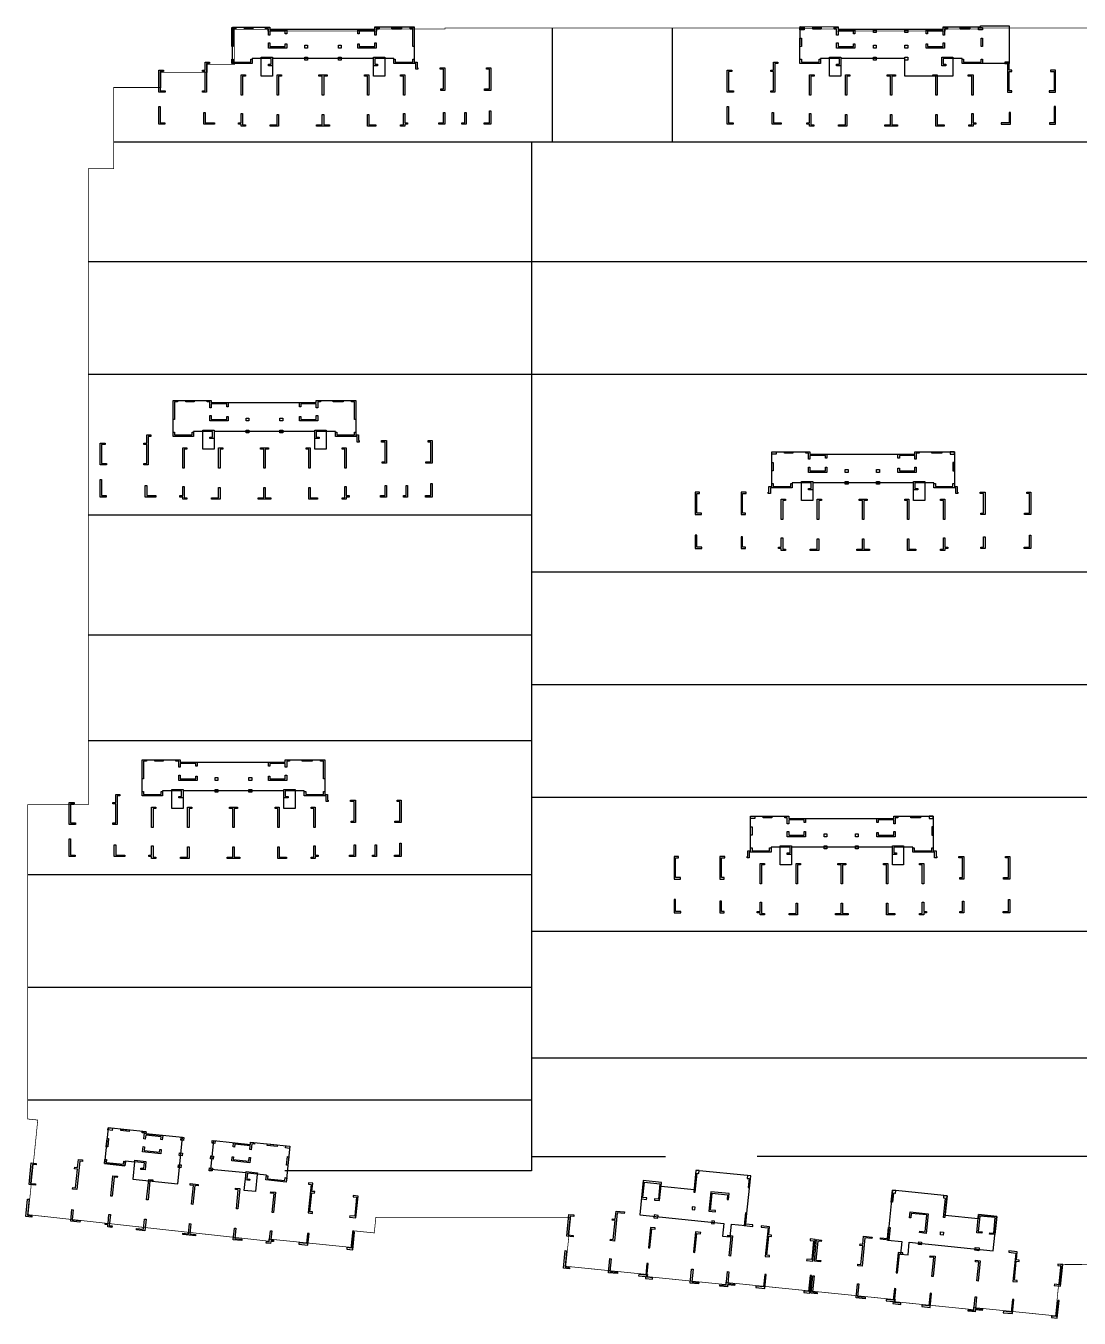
# Model space of a CAD drawing. Header units: millimetres. Extents: x 464 to 250172, y 442 to 185357.
# Drawn here: x 464 to 149850, y 442 to 183802 of the extents above; entities that cross this region are included whole.
import ezdxf

# ---------------------------------------------------------------- set-up
doc = ezdxf.new("R2010")
doc.units = ezdxf.units.MM
for name, color, linetype in [('Border', 4, 'Continuous'), ('Obstacle', 1, 'Continuous'), ('RoadCenter', 6, 'Continuous')]:
    doc.layers.add(name, color=color, linetype=linetype)

# ---------------------------------------------------------------- blocks, each defined once
blk = doc.blocks.new('1')
at = {"layer": 'Obstacle'}
for points in [[(36240020, 5715393), (36242905, 5715100), (36242975, 5715797), (36244269, 5715666), (36244017, 5713178), (36250409, 5712531), (36251074, 5719097), (36245876, 5719624), (36245906, 5719922), (36240534, 5720467)], [(36240503, 5720168), (36240534, 5720467), (36241131, 5720406), (36241100, 5720108)], [(36242324, 5720285), (36243518, 5720164), (36243498, 5719965), (36242304, 5720086)], [(36245359, 5719978), (36245906, 5719922), (36245876, 5719624), (36248264, 5719382), (36248203, 5718785), (36248004, 5718805), (36248045, 5719203), (36245856, 5719425), (36245800, 5718878), (36245601, 5718898), (36245687, 5719744), (36245339, 5719779)], [(36250875, 5719117), (36251273, 5719077), (36251233, 5718679), (36250835, 5718720), (36250875, 5719117)], [(36240382, 5718974), (36240581, 5718954), (36240460, 5717760), (36240261, 5717781), (36240382, 5718974)], [(36245490, 5717804), (36245689, 5717783), (36245634, 5717236), (36247823, 5717014), (36247863, 5717412), (36248062, 5717392), (36248002, 5716795), (36245415, 5717057)], [(36255088, 5714569), (36255501, 5718649), (36260700, 5718122), (36260730, 5718421), (36266302, 5717856), (36265788, 5712782), (36262902, 5713074), (36262973, 5713771), (36261680, 5713902), (36261428, 5711414), (36259836, 5711576), (36260088, 5714063)], [(36255303, 5718669), (36255701, 5718629), (36255660, 5718231), (36255262, 5718271), (36255303, 5718669)], [(36258312, 5718364), (36260700, 5718122), (36260730, 5718421), (36261327, 5718360), (36261307, 5718161), (36260909, 5718201), (36260823, 5717356), (36260624, 5717376), (36260680, 5717923), (36258491, 5718145), (36258451, 5717747), (36258252, 5717767)], [(36263118, 5718179), (36264511, 5718037), (36264491, 5717838), (36263098, 5717980)], [(36266271, 5717558), (36265675, 5717618), (36265705, 5717916), (36266302, 5717856)], [(36229627, 5715491), (36230323, 5715420), (36230303, 5715221), (36229805, 5715272), (36229533, 5712586), (36230230, 5712515), (36230209, 5712316), (36229314, 5712407), (36229627, 5715491)], [(36236309, 5715970), (36236906, 5715909), (36236886, 5715710), (36236488, 5715751), (36236079, 5711721), (36235482, 5711782), (36235503, 5711981), (36235901, 5711940), (36236173, 5714627), (36235775, 5714667), (36235795, 5714866), (36236193, 5714826), (36236309, 5715970)], [(36240080, 5715990), (36240279, 5715970), (36240239, 5715572), (36242726, 5715320), (36242766, 5715718), (36242965, 5715697), (36242905, 5715100), (36240020, 5715393)], [(36244289, 5715865), (36245881, 5715704), (36245760, 5714510), (36245163, 5714570), (36245183, 5714769), (36245581, 5714729), (36245662, 5715525), (36244269, 5715666)], [(36250654, 5716929), (36251051, 5716888), (36251011, 5716490), (36250613, 5716531), (36250654, 5716929)], [(36255081, 5716480), (36255479, 5716440), (36255439, 5716042), (36255041, 5716082), (36255081, 5716480)], [(36258111, 5716374), (36258310, 5716354), (36258269, 5715956), (36260458, 5715734), (36260514, 5716281), (36260713, 5716261), (36260637, 5715515), (36258050, 5715777), (36258111, 5716374)], [(36266151, 5716364), (36266030, 5715170), (36265831, 5715190), (36265952, 5716384)], [(36241201, 5713665), (36241848, 5713599), (36241828, 5713400), (36241380, 5713446), (36241108, 5710759), (36240909, 5710780), (36241201, 5713665)], [(36250482, 5715237), (36250880, 5715197), (36250840, 5714799), (36250442, 5714839), (36250482, 5715237)], [(36254910, 5714789), (36255307, 5714748), (36255267, 5714350), (36254869, 5714391)], [(36260108, 5714262), (36261700, 5714101), (36261680, 5713902), (36260287, 5714043), (36260206, 5713247), (36260604, 5713207), (36260584, 5713008), (36259987, 5713068), (36260108, 5714262)], [(36265788, 5712782), (36262902, 5713074), (36262963, 5713671), (36263162, 5713651), (36263122, 5713253), (36265609, 5713001), (36265649, 5713399), (36265848, 5713379), (36265788, 5712782)], [(36246275, 5713151), (36246872, 5713090), (36246852, 5712891), (36246454, 5712932), (36246182, 5710245), (36245983, 5710266), (36246275, 5713151)], [(36252170, 5712553), (36253314, 5712438), (36253294, 5712239), (36252822, 5712286), (36252549, 5709600), (36252350, 5709620), (36252623, 5712307), (36252150, 5712355)], [(36258612, 5711901), (36259209, 5711840), (36258917, 5708955), (36258718, 5708975), (36258990, 5711661), (36258592, 5711702)], [(36269539, 5712603), (36268942, 5712663), (36268922, 5712464), (36269320, 5712424), (36268911, 5708395), (36269508, 5708334), (36269528, 5708533), (36269130, 5708574), (36269403, 5711260), (36269801, 5711220), (36269821, 5711418), (36269423, 5711459), (36269539, 5712603)], [(36229107, 5710367), (36229306, 5710347), (36229075, 5708059), (36229721, 5707993), (36229701, 5707794), (36228855, 5707880)], [(36263587, 5711397), (36264283, 5711326), (36263991, 5708441), (36263792, 5708461), (36264064, 5711147), (36263567, 5711198)], [(36275989, 5710794), (36275293, 5710864), (36275273, 5710665), (36275770, 5710615), (36275498, 5707928), (36274801, 5707999), (36274781, 5707800), (36275677, 5707709)], [(36235389, 5708876), (36235588, 5708856), (36235442, 5707414), (36236536, 5707303), (36236516, 5707104), (36235223, 5707235)], [(36240647, 5708193), (36240846, 5708173), (36240685, 5706581), (36241083, 5706541), (36241062, 5706342), (36240466, 5706402), (36240496, 5706701), (36240098, 5706741), (36240118, 5706940), (36240516, 5706899)], [(36245706, 5707530), (36245905, 5707509), (36245739, 5705868), (36244545, 5705989), (36244565, 5706188), (36245560, 5706087)], [(36252073, 5706884), (36252272, 5706864), (36252126, 5705422), (36252922, 5705341), (36252902, 5705142), (36251111, 5705323), (36251131, 5705522), (36251927, 5705442), (36252073, 5706884)], [(36258441, 5706239), (36258640, 5706219), (36258493, 5704776), (36259488, 5704676), (36259468, 5704477), (36258274, 5704598)], [(36263530, 5705874), (36263729, 5705854), (36263598, 5704561), (36263996, 5704521), (36263976, 5704322), (36263578, 5704362), (36263547, 5704063), (36262950, 5704124), (36262971, 5704323), (36263369, 5704283), (36263530, 5705874)], [(36269017, 5705469), (36268818, 5705489), (36268672, 5704047), (36267577, 5704158), (36267557, 5703959), (36268851, 5703828)], [(36275470, 5705670), (36275271, 5705690), (36275039, 5703402), (36274392, 5703467), (36274372, 5703268), (36275218, 5703182), (36275470, 5705670)]]:
    blk.add_lwpolyline(points, close=True, dxfattribs=at)
blk = doc.blocks.new('3')
at = {"layer": 'Obstacle'}
for points in [[(36331649, 5759574), (36331649, 5764674), (36337049, 5764674), (36337049, 5764374), (36351949, 5764374), (36351949, 5764674), (36357549, 5764674), (36357549, 5759574), (36354649, 5759574), (36354649, 5760274), (36353349, 5760274), (36353349, 5757774), (36351749, 5757774), (36351749, 5760274), (36337449, 5760274), (36337449, 5757774), (36335849, 5757774), (36335849, 5760274), (36334549, 5760274), (36334549, 5759574)], [(36331649, 5764674), (36332249, 5764674), (36332249, 5764374), (36331649, 5764374)], [(36331649, 5763174), (36331849, 5763174), (36331849, 5761974), (36331649, 5761974)], [(36333449, 5764674), (36334649, 5764674), (36334649, 5764474), (36333449, 5764474)], [(36336499, 5764674), (36337049, 5764674), (36337049, 5764374), (36339449, 5764374), (36339449, 5763774), (36339249, 5763774), (36339249, 5764174), (36337049, 5764174), (36337049, 5763624), (36336849, 5763624), (36336849, 5764474), (36336499, 5764474)], [(36349549, 5764374), (36351949, 5764374), (36351949, 5764674), (36352549, 5764674), (36352549, 5764474), (36352149, 5764474), (36352149, 5763624), (36351949, 5763624), (36351949, 5764174), (36349749, 5764174), (36349749, 5763774), (36349549, 5763774)], [(36354349, 5764674), (36355749, 5764674), (36355749, 5764474), (36354349, 5764474)], [(36357549, 5764674), (36356949, 5764674), (36356949, 5764374), (36357549, 5764374)], [(36357549, 5763174), (36357349, 5763174), (36357349, 5761974), (36357549, 5761974)], [(36336849, 5762524), (36337049, 5762524), (36337049, 5761974), (36339249, 5761974), (36339249, 5762524), (36339449, 5762524), (36339449, 5761774), (36336849, 5761774)], [(36342074, 5762174), (36342474, 5762174), (36342474, 5761774), (36342074, 5761774)], [(36346524, 5762174), (36346924, 5762174), (36346924, 5761774), (36346524, 5761774)], [(36349549, 5762374), (36349749, 5762374), (36349749, 5761974), (36351949, 5761974), (36351949, 5762524), (36352149, 5762524), (36352149, 5761774), (36349549, 5761774)], [(36331649, 5759774), (36331649, 5760174), (36331849, 5760174), (36331849, 5759774), (36334349, 5759774), (36334349, 5760174), (36334549, 5760174), (36334549, 5759574), (36331449, 5759574), (36331449, 5758774), (36331149, 5758774), (36331149, 5758974), (36331249, 5758974), (36331249, 5759774)], [(36335849, 5760474), (36337449, 5760474), (36337449, 5759274), (36336849, 5759274), (36336849, 5759474), (36337249, 5759474), (36337249, 5760274), (36335849, 5760274)], [(36342074, 5760474), (36342474, 5760474), (36342474, 5760074), (36342074, 5760074)], [(36346524, 5760474), (36346924, 5760474), (36346924, 5760074), (36346524, 5760074)], [(36351749, 5760474), (36353349, 5760474), (36353349, 5760274), (36351949, 5760274), (36351949, 5759474), (36352349, 5759474), (36352349, 5759274), (36351749, 5759274)], [(36354649, 5760174), (36354849, 5760174), (36354849, 5759774), (36357349, 5759774), (36357349, 5760174), (36357549, 5760174), (36357549, 5759774), (36357949, 5759774), (36357949, 5758974), (36358049, 5758974), (36358049, 5758774), (36357749, 5758774), (36357749, 5759574), (36354649, 5759574)], [(36321399, 5758974), (36320799, 5758974), (36320799, 5755774), (36321699, 5755774), (36321699, 5755974), (36320999, 5755974), (36320999, 5758774), (36321399, 5758774)], [(36327999, 5758974), (36327299, 5758974), (36327299, 5755774), (36327899, 5755774), (36327899, 5755974), (36327499, 5755974), (36327499, 5758774), (36327999, 5758774)], [(36332999, 5757974), (36333599, 5757974), (36333599, 5757774), (36333199, 5757774), (36333199, 5755074), (36332999, 5755074)], [(36338099, 5757974), (36338699, 5757974), (36338699, 5757774), (36338299, 5757774), (36338299, 5755074), (36338099, 5755074)], [(36344024, 5757974), (36345174, 5757974), (36345174, 5757774), (36344699, 5757774), (36344699, 5755074), (36344499, 5755074), (36344499, 5757774), (36344024, 5757774)], [(36350499, 5757974), (36351099, 5757974), (36351099, 5755074), (36350899, 5755074), (36350899, 5757774), (36350499, 5757774)], [(36355599, 5757974), (36356199, 5757974), (36356199, 5755074), (36355999, 5755074), (36355999, 5757774), (36355599, 5757774)], [(36361199, 5758974), (36361899, 5758974), (36361899, 5755774), (36361299, 5755774), (36361299, 5755974), (36361699, 5755974), (36361699, 5758774), (36361199, 5758774)], [(36367799, 5758974), (36368399, 5758974), (36368399, 5755774), (36367499, 5755774), (36367499, 5755974), (36368199, 5755974), (36368199, 5758774), (36367799, 5758774)], [(36320999, 5752874), (36320799, 5752874), (36320799, 5750974), (36321749, 5750974), (36321749, 5751174), (36320999, 5751174)], [(36327499, 5752624), (36327299, 5752624), (36327299, 5750974), (36327899, 5750974), (36327899, 5751174), (36327499, 5751174)], [(36332999, 5752474), (36333199, 5752474), (36333199, 5750874), (36333599, 5750874), (36333599, 5750674), (36332999, 5750674), (36332999, 5750974), (36332599, 5750974), (36332599, 5751174), (36332999, 5751174)], [(36338099, 5752324), (36338299, 5752324), (36338299, 5750674), (36337099, 5750674), (36337099, 5750874), (36338099, 5750874)], [(36344499, 5752324), (36344699, 5752324), (36344699, 5750874), (36345499, 5750874), (36345499, 5750674), (36343699, 5750674), (36343699, 5750874), (36344499, 5750874)], [(36350899, 5752324), (36351099, 5752324), (36351099, 5750874), (36352099, 5750874), (36352099, 5750674), (36350899, 5750674)], [(36355999, 5752474), (36356199, 5752474), (36356199, 5751174), (36356599, 5751174), (36356599, 5750974), (36356199, 5750974), (36356199, 5750674), (36355599, 5750674), (36355599, 5750874), (36355999, 5750874)], [(36361699, 5752624), (36361899, 5752624), (36361899, 5750974), (36361299, 5750974), (36361299, 5751174), (36361699, 5751174)], [(36368199, 5752874), (36368399, 5752874), (36368399, 5750974), (36367449, 5750974), (36367449, 5751174), (36368199, 5751174)]]:
    blk.add_lwpolyline(points, close=True, dxfattribs=at)
blk = doc.blocks.new('4')
at = {"layer": 'Obstacle'}
for points in [[(36245349, 5767575), (36245349, 5772675), (36250749, 5772675), (36250749, 5772375), (36265649, 5772375), (36265649, 5772675), (36271249, 5772675), (36271249, 5767575), (36268349, 5767575), (36268349, 5768275), (36267049, 5768275), (36267049, 5765774), (36265449, 5765774), (36265449, 5768275), (36251149, 5768275), (36251149, 5765774), (36249549, 5765774), (36249549, 5768275), (36248249, 5768275), (36248249, 5767575)], [(36245349, 5772674), (36245949, 5772674), (36245949, 5772474), (36245549, 5772474), (36245549, 5769974), (36245349, 5769974)], [(36247149, 5772674), (36248349, 5772674), (36248349, 5772474), (36247149, 5772474)], [(36250149, 5772674), (36250749, 5772674), (36250749, 5772374), (36253149, 5772374), (36253149, 5771774), (36252949, 5771774), (36252949, 5772174), (36250749, 5772174), (36250749, 5771624), (36250549, 5771624), (36250549, 5772474), (36250149, 5772474)], [(36263249, 5772374), (36265649, 5772374), (36265649, 5772674), (36266249, 5772674), (36266249, 5772474), (36265849, 5772474), (36265849, 5771624), (36265649, 5771624), (36265649, 5772174), (36263449, 5772174), (36263449, 5771774), (36263249, 5771774)], [(36268049, 5772674), (36269449, 5772674), (36269449, 5772474), (36268049, 5772474)], [(36270649, 5772674), (36271249, 5772674), (36271249, 5769974), (36271049, 5769974), (36271049, 5772474), (36270649, 5772474)], [(36250549, 5770524), (36250749, 5770524), (36250749, 5769974), (36252949, 5769974), (36252949, 5770374), (36253149, 5770374), (36253149, 5769774), (36250549, 5769774)], [(36263249, 5770374), (36263449, 5770374), (36263449, 5769974), (36265649, 5769974), (36265649, 5770524), (36265849, 5770524), (36265849, 5769774), (36263249, 5769774)], [(36255699, 5770174), (36256099, 5770174), (36256099, 5769774), (36255699, 5769774)], [(36260499, 5770174), (36260899, 5770174), (36260899, 5769774), (36260499, 5769774)], [(36241599, 5767774), (36242199, 5767774), (36242199, 5767574), (36241799, 5767574), (36241799, 5763524), (36241199, 5763524), (36241199, 5763724), (36241599, 5763724), (36241599, 5766424), (36241199, 5766424), (36241199, 5766624), (36241599, 5766624)], [(36245349, 5768174), (36245549, 5768174), (36245549, 5767774), (36248049, 5767774), (36248049, 5768174), (36248249, 5768174), (36248249, 5767574), (36245349, 5767574)], [(36249549, 5768474), (36251149, 5768474), (36251149, 5767274), (36250549, 5767274), (36250549, 5767474), (36250949, 5767474), (36250949, 5768274), (36249549, 5768274)], [(36255699, 5768474), (36256099, 5768474), (36256099, 5768074), (36255699, 5768074)], [(36260499, 5768474), (36260899, 5768474), (36260899, 5768074), (36260499, 5768074)], [(36265449, 5768474), (36267049, 5768474), (36267049, 5768274), (36265649, 5768274), (36265649, 5767474), (36266049, 5767474), (36266049, 5767274), (36265449, 5767274)], [(36268349, 5768174), (36268549, 5768174), (36268549, 5767774), (36271049, 5767774), (36271049, 5768174), (36271249, 5768174), (36271249, 5767774), (36271649, 5767774), (36271649, 5766974), (36271749, 5766974), (36271749, 5766774), (36271449, 5766774), (36271449, 5767574), (36268349, 5767574)], [(36274899, 5766974), (36275599, 5766974), (36275599, 5763774), (36274999, 5763774), (36274999, 5763974), (36275399, 5763974), (36275399, 5766774), (36274899, 5766774)], [(36281499, 5766974), (36282099, 5766974), (36282099, 5763774), (36281199, 5763774), (36281199, 5763974), (36281899, 5763974), (36281899, 5766774), (36281499, 5766774)], [(36234999, 5766624), (36235699, 5766624), (36235699, 5766424), (36235199, 5766424), (36235199, 5763724), (36235899, 5763724), (36235899, 5763524), (36234999, 5763524)], [(36246699, 5765974), (36247299, 5765974), (36247299, 5765774), (36246899, 5765774), (36246899, 5763074), (36246699, 5763074)], [(36251799, 5765974), (36252399, 5765974), (36252399, 5765774), (36251999, 5765774), (36251999, 5763074), (36251799, 5763074)], [(36257724, 5765974), (36258874, 5765974), (36258874, 5765774), (36258399, 5765774), (36258399, 5763074), (36258199, 5763074), (36258199, 5765774), (36257724, 5765774)], [(36264199, 5765974), (36264799, 5765974), (36264799, 5763074), (36264599, 5763074), (36264599, 5765774), (36264199, 5765774)], [(36269299, 5765974), (36269899, 5765974), (36269899, 5763074), (36269699, 5763074), (36269699, 5765774), (36269299, 5765774)], [(36234999, 5761474), (36235199, 5761474), (36235199, 5759174), (36235849, 5759174), (36235849, 5758974), (36234999, 5758974)], [(36241399, 5760624), (36241599, 5760624), (36241599, 5759174), (36242906, 5759174), (36242906, 5758974), (36241399, 5758974)], [(36246699, 5760474), (36246899, 5760474), (36246899, 5758874), (36247299, 5758874), (36247299, 5758674), (36246699, 5758674), (36246699, 5758974), (36246299, 5758974), (36246299, 5759174), (36246699, 5759174)], [(36251799, 5760324), (36251999, 5760324), (36251999, 5758674), (36250799, 5758674), (36250799, 5758874), (36251799, 5758874)], [(36258199, 5760324), (36258399, 5760324), (36258399, 5758874), (36259199, 5758874), (36259199, 5758674), (36257399, 5758674), (36257399, 5758874), (36258199, 5758874)], [(36264599, 5760324), (36264799, 5760324), (36264799, 5758874), (36265799, 5758874), (36265799, 5758674), (36264599, 5758674)], [(36269699, 5760474), (36269899, 5760474), (36269899, 5759174), (36270299, 5759174), (36270299, 5758974), (36269899, 5758974), (36269899, 5758674), (36269299, 5758674), (36269299, 5758874), (36269699, 5758874)], [(36275399, 5760624), (36275599, 5760624), (36275599, 5758974), (36274749, 5758974), (36274749, 5759174), (36275399, 5759174)], [(36278399, 5760624), (36278599, 5760624), (36278599, 5758974), (36277999, 5758974), (36277999, 5759174), (36278399, 5759174)], [(36281899, 5760874), (36282099, 5760874), (36282099, 5758974), (36281149, 5758974), (36281149, 5759174), (36281899, 5759174)]]:
    blk.add_lwpolyline(points, close=True, dxfattribs=at)
blk = doc.blocks.new('5')
at = {"layer": 'Obstacle'}
for points in [[(36249749, 5818574), (36249749, 5823674), (36255149, 5823674), (36255149, 5823374), (36270049, 5823374), (36270049, 5823674), (36275649, 5823674), (36275649, 5818574), (36272749, 5818574), (36272749, 5819274), (36271449, 5819274), (36271449, 5816774), (36269849, 5816774), (36269849, 5819274), (36255549, 5819274), (36255549, 5816774), (36253949, 5816774), (36253949, 5819274), (36252649, 5819274), (36252649, 5818574)], [(36249749, 5823674), (36250349, 5823674), (36250349, 5823474), (36249949, 5823474), (36249949, 5820974), (36249749, 5820974)], [(36251549, 5823674), (36252749, 5823674), (36252749, 5823474), (36251549, 5823474)], [(36254549, 5823674), (36255149, 5823674), (36255149, 5823374), (36257549, 5823374), (36257549, 5822774), (36257349, 5822774), (36257349, 5823174), (36255149, 5823174), (36255149, 5822624), (36254949, 5822624), (36254949, 5823474), (36254549, 5823474)], [(36267649, 5823374), (36270049, 5823374), (36270049, 5823674), (36270649, 5823674), (36270649, 5823474), (36270249, 5823474), (36270249, 5822624), (36270049, 5822624), (36270049, 5823174), (36267849, 5823174), (36267849, 5822774), (36267649, 5822774)], [(36272449, 5823674), (36273849, 5823674), (36273849, 5823474), (36272449, 5823474)], [(36275049, 5823674), (36275649, 5823674), (36275649, 5820974), (36275449, 5820974), (36275449, 5823474), (36275049, 5823474)], [(36254949, 5821524), (36255149, 5821524), (36255149, 5820974), (36257349, 5820974), (36257349, 5821374), (36257549, 5821374), (36257549, 5820774), (36254949, 5820774)], [(36260099, 5821174), (36260499, 5821174), (36260499, 5820774), (36260099, 5820774)], [(36264899, 5821174), (36265299, 5821174), (36265299, 5820774), (36264899, 5820774)], [(36267649, 5821374), (36267849, 5821374), (36267849, 5820974), (36270049, 5820974), (36270049, 5821524), (36270249, 5821524), (36270249, 5820774), (36267649, 5820774)], [(36245999, 5818774), (36246599, 5818774), (36246599, 5818574), (36246199, 5818574), (36246199, 5814524), (36245599, 5814524), (36245599, 5814724), (36245999, 5814724), (36245999, 5817424), (36245599, 5817424), (36245599, 5817624), (36245999, 5817624)], [(36249749, 5819174), (36249949, 5819174), (36249949, 5818774), (36252449, 5818774), (36252449, 5819174), (36252649, 5819174), (36252649, 5818574), (36249749, 5818574)], [(36253949, 5819474), (36255549, 5819474), (36255549, 5818274), (36254949, 5818274), (36254949, 5818474), (36255349, 5818474), (36255349, 5819274), (36253949, 5819274)], [(36260099, 5819474), (36260499, 5819474), (36260499, 5819074), (36260099, 5819074)], [(36264899, 5819474), (36265299, 5819474), (36265299, 5819074), (36264899, 5819074)], [(36269849, 5819474), (36271449, 5819474), (36271449, 5819274), (36270049, 5819274), (36270049, 5818474), (36270449, 5818474), (36270449, 5818274), (36269849, 5818274)], [(36272749, 5819174), (36272949, 5819174), (36272949, 5818774), (36275449, 5818774), (36275449, 5819174), (36275649, 5819174), (36275649, 5818774), (36276049, 5818774), (36276049, 5817974), (36276149, 5817974), (36276149, 5817774), (36275849, 5817774), (36275849, 5818574), (36272749, 5818574)], [(36239399, 5817624), (36240099, 5817624), (36240099, 5817424), (36239599, 5817424), (36239599, 5814724), (36240299, 5814724), (36240299, 5814524), (36239399, 5814524)], [(36251099, 5816974), (36251699, 5816974), (36251699, 5816774), (36251299, 5816774), (36251299, 5814074), (36251099, 5814074)], [(36256199, 5816974), (36256799, 5816974), (36256799, 5816774), (36256399, 5816774), (36256399, 5814074), (36256199, 5814074)], [(36262124, 5816974), (36263274, 5816974), (36263274, 5816774), (36262799, 5816774), (36262799, 5814074), (36262599, 5814074), (36262599, 5816774), (36262124, 5816774)], [(36268599, 5816974), (36269199, 5816974), (36269199, 5814074), (36268999, 5814074), (36268999, 5816774), (36268599, 5816774)], [(36273699, 5816974), (36274299, 5816974), (36274299, 5814074), (36274099, 5814074), (36274099, 5816774), (36273699, 5816774)], [(36279299, 5817974), (36279999, 5817974), (36279999, 5814774), (36279399, 5814774), (36279399, 5814974), (36279799, 5814974), (36279799, 5817774), (36279299, 5817774)], [(36285899, 5817974), (36286499, 5817974), (36286499, 5814774), (36285599, 5814774), (36285599, 5814974), (36286299, 5814974), (36286299, 5817774), (36285899, 5817774)], [(36239399, 5812474), (36239599, 5812474), (36239599, 5810174), (36240249, 5810174), (36240249, 5809974), (36239399, 5809974)], [(36245799, 5811624), (36245999, 5811624), (36245999, 5810174), (36247306, 5810174), (36247306, 5809974), (36245799, 5809974)], [(36251099, 5811474), (36251299, 5811474), (36251299, 5809874), (36251699, 5809874), (36251699, 5809674), (36251099, 5809674), (36251099, 5809974), (36250699, 5809974), (36250699, 5810174), (36251099, 5810174)], [(36256199, 5811324), (36256399, 5811324), (36256399, 5809674), (36255199, 5809674), (36255199, 5809874), (36256199, 5809874)], [(36262599, 5811324), (36262799, 5811324), (36262799, 5809874), (36263599, 5809874), (36263599, 5809674), (36261799, 5809674), (36261799, 5809874), (36262599, 5809874)], [(36268999, 5811324), (36269199, 5811324), (36269199, 5809874), (36270199, 5809874), (36270199, 5809674), (36268999, 5809674)], [(36274099, 5811474), (36274299, 5811474), (36274299, 5810174), (36274699, 5810174), (36274699, 5809974), (36274299, 5809974), (36274299, 5809674), (36273699, 5809674), (36273699, 5809874), (36274099, 5809874)], [(36279799, 5811624), (36279999, 5811624), (36279999, 5809974), (36279149, 5809974), (36279149, 5810174), (36279799, 5810174)], [(36282799, 5811624), (36282999, 5811624), (36282999, 5809974), (36282399, 5809974), (36282399, 5810174), (36282799, 5810174)], [(36286299, 5811874), (36286499, 5811874), (36286499, 5809974), (36285549, 5809974), (36285549, 5810174), (36286299, 5810174)]]:
    blk.add_lwpolyline(points, close=True, dxfattribs=at)
blk = doc.blocks.new('6')
at = {"layer": 'Obstacle'}
for points in [[(36334649, 5811274), (36334649, 5816374), (36340049, 5816374), (36340049, 5816074), (36354949, 5816074), (36354949, 5816374), (36360549, 5816374), (36360549, 5811274), (36357649, 5811274), (36357649, 5811974), (36356349, 5811974), (36356349, 5809474), (36354749, 5809474), (36354749, 5811974), (36340449, 5811974), (36340449, 5809474), (36338849, 5809474), (36338849, 5811974), (36337549, 5811974), (36337549, 5811274)], [(36334649, 5816374), (36335249, 5816374), (36335249, 5816074), (36334649, 5816074)], [(36336449, 5816374), (36337649, 5816374), (36337649, 5816174), (36336449, 5816174)], [(36339499, 5816374), (36340049, 5816374), (36340049, 5816074), (36342449, 5816074), (36342449, 5815474), (36342249, 5815474), (36342249, 5815874), (36340049, 5815874), (36340049, 5815324), (36339849, 5815324), (36339849, 5816174), (36339499, 5816174)], [(36352549, 5816074), (36354949, 5816074), (36354949, 5816374), (36355549, 5816374), (36355549, 5816174), (36355149, 5816174), (36355149, 5815324), (36354949, 5815324), (36354949, 5815874), (36352749, 5815874), (36352749, 5815474), (36352549, 5815474)], [(36357349, 5816374), (36358749, 5816374), (36358749, 5816174), (36357349, 5816174)], [(36360549, 5816374), (36359949, 5816374), (36359949, 5816074), (36360549, 5816074)], [(36334649, 5814874), (36334849, 5814874), (36334849, 5813674), (36334649, 5813674)], [(36360549, 5814874), (36360349, 5814874), (36360349, 5813674), (36360549, 5813674)], [(36339849, 5814224), (36340049, 5814224), (36340049, 5813674), (36342249, 5813674), (36342249, 5814224), (36342449, 5814224), (36342449, 5813474), (36339849, 5813474)], [(36345074, 5813874), (36345474, 5813874), (36345474, 5813474), (36345074, 5813474)], [(36349524, 5813874), (36349924, 5813874), (36349924, 5813474), (36349524, 5813474)], [(36352549, 5814074), (36352749, 5814074), (36352749, 5813674), (36354949, 5813674), (36354949, 5814224), (36355149, 5814224), (36355149, 5813474), (36352549, 5813474)], [(36324399, 5810674), (36323799, 5810674), (36323799, 5807474), (36324699, 5807474), (36324699, 5807674), (36323999, 5807674), (36323999, 5810474), (36324399, 5810474)], [(36330999, 5810674), (36330299, 5810674), (36330299, 5807474), (36330899, 5807474), (36330899, 5807674), (36330499, 5807674), (36330499, 5810474), (36330999, 5810474)], [(36334649, 5811474), (36334649, 5811874), (36334849, 5811874), (36334849, 5811474), (36337349, 5811474), (36337349, 5811874), (36337549, 5811874), (36337549, 5811274), (36334449, 5811274), (36334449, 5810474), (36334149, 5810474), (36334149, 5810674), (36334249, 5810674), (36334249, 5811474)], [(36338849, 5812174), (36340449, 5812174), (36340449, 5810974), (36339849, 5810974), (36339849, 5811174), (36340249, 5811174), (36340249, 5811974), (36338849, 5811974)], [(36345074, 5812174), (36345474, 5812174), (36345474, 5811774), (36345074, 5811774)], [(36349524, 5812174), (36349924, 5812174), (36349924, 5811774), (36349524, 5811774)], [(36354749, 5812174), (36356349, 5812174), (36356349, 5811974), (36354949, 5811974), (36354949, 5811174), (36355349, 5811174), (36355349, 5810974), (36354749, 5810974)], [(36357649, 5811874), (36357849, 5811874), (36357849, 5811474), (36360349, 5811474), (36360349, 5811874), (36360549, 5811874), (36360549, 5811474), (36360949, 5811474), (36360949, 5810674), (36361049, 5810674), (36361049, 5810474), (36360749, 5810474), (36360749, 5811274), (36357649, 5811274)], [(36364199, 5810674), (36364899, 5810674), (36364899, 5807474), (36364299, 5807474), (36364299, 5807674), (36364699, 5807674), (36364699, 5810474), (36364199, 5810474)], [(36370799, 5810674), (36371399, 5810674), (36371399, 5807474), (36370499, 5807474), (36370499, 5807674), (36371199, 5807674), (36371199, 5810474), (36370799, 5810474)], [(36335999, 5809674), (36336599, 5809674), (36336599, 5809474), (36336199, 5809474), (36336199, 5806774), (36335999, 5806774)], [(36341099, 5809674), (36341699, 5809674), (36341699, 5809474), (36341299, 5809474), (36341299, 5806774), (36341099, 5806774)], [(36347024, 5809674), (36348174, 5809674), (36348174, 5809474), (36347699, 5809474), (36347699, 5806774), (36347499, 5806774), (36347499, 5809474), (36347024, 5809474)], [(36353499, 5809674), (36354099, 5809674), (36354099, 5806774), (36353899, 5806774), (36353899, 5809474), (36353499, 5809474)], [(36358599, 5809674), (36359199, 5809674), (36359199, 5806774), (36358999, 5806774), (36358999, 5809474), (36358599, 5809474)], [(36323999, 5804574), (36323799, 5804574), (36323799, 5802674), (36324749, 5802674), (36324749, 5802874), (36323999, 5802874)], [(36330499, 5804324), (36330299, 5804324), (36330299, 5802674), (36330899, 5802674), (36330899, 5802874), (36330499, 5802874)], [(36335999, 5804174), (36336199, 5804174), (36336199, 5802574), (36336599, 5802574), (36336599, 5802374), (36335999, 5802374), (36335999, 5802674), (36335599, 5802674), (36335599, 5802874), (36335999, 5802874)], [(36341099, 5804024), (36341299, 5804024), (36341299, 5802374), (36340099, 5802374), (36340099, 5802574), (36341099, 5802574)], [(36347499, 5804024), (36347699, 5804024), (36347699, 5802574), (36348499, 5802574), (36348499, 5802374), (36346699, 5802374), (36346699, 5802574), (36347499, 5802574)], [(36353899, 5804024), (36354099, 5804024), (36354099, 5802574), (36355099, 5802574), (36355099, 5802374), (36353899, 5802374)], [(36358999, 5804174), (36359199, 5804174), (36359199, 5802874), (36359599, 5802874), (36359599, 5802674), (36359199, 5802674), (36359199, 5802374), (36358599, 5802374), (36358599, 5802574), (36358999, 5802574)], [(36364699, 5804324), (36364899, 5804324), (36364899, 5802674), (36364299, 5802674), (36364299, 5802874), (36364699, 5802874)], [(36371199, 5804574), (36371399, 5804574), (36371399, 5802674), (36370449, 5802674), (36370449, 5802874), (36371199, 5802874)]]:
    blk.add_lwpolyline(points, close=True, dxfattribs=at)
blk = doc.blocks.new('8')
at = {"layer": 'Obstacle'}
for points in [[(36258149, 5871474), (36258149, 5876624), (36263449, 5876624), (36263449, 5876375), (36278349, 5876375), (36278349, 5876674), (36283948, 5876674), (36283948, 5871474), (36281049, 5871474), (36281049, 5872175), (36279749, 5872174), (36279749, 5869674), (36278149, 5869674), (36278149, 5872174), (36263849, 5872174), (36263849, 5869674), (36262249, 5869674), (36262249, 5872174), (36260949, 5872174), (36260949, 5871474)], [(36258049, 5876574), (36258649, 5876574), (36258649, 5876374), (36258249, 5876374), (36258249, 5873874), (36258049, 5873874)], [(36259849, 5876574), (36261049, 5876574), (36261049, 5876374), (36259849, 5876374)], [(36262849, 5876574), (36263449, 5876574), (36263449, 5876274), (36265849, 5876274), (36265849, 5875674), (36265649, 5875674), (36265649, 5876074), (36263449, 5876074), (36263449, 5875524), (36263249, 5875524), (36263249, 5876374), (36262849, 5876374)], [(36275949, 5876274), (36278349, 5876274), (36278349, 5876574), (36278949, 5876574), (36278949, 5876374), (36278549, 5876374), (36278549, 5875524), (36278349, 5875524), (36278349, 5876074), (36276149, 5876074), (36276149, 5875674), (36275949, 5875674)], [(36280749, 5876574), (36282149, 5876574), (36282149, 5876374), (36280749, 5876374)], [(36283349, 5876574), (36283949, 5876574), (36283949, 5873874), (36283749, 5873874), (36283749, 5876374), (36283349, 5876374)], [(36263249, 5874424), (36263449, 5874424), (36263449, 5873874), (36265649, 5873874), (36265649, 5874274), (36265849, 5874274), (36265849, 5873674), (36263249, 5873674)], [(36268399, 5874074), (36268799, 5874074), (36268799, 5873674), (36268399, 5873674)], [(36273199, 5874074), (36273599, 5874074), (36273599, 5873674), (36273199, 5873674)], [(36275949, 5874274), (36276149, 5874274), (36276149, 5873874), (36278349, 5873874), (36278349, 5874424), (36278549, 5874424), (36278549, 5873674), (36275949, 5873674)], [(36254299, 5871674), (36254899, 5871674), (36254899, 5871474), (36254499, 5871474), (36254499, 5867424), (36253899, 5867424), (36253899, 5867624), (36254299, 5867624), (36254299, 5870324), (36253899, 5870324), (36253899, 5870524), (36254299, 5870524)], [(36258049, 5872074), (36258249, 5872074), (36258249, 5871674), (36260749, 5871674), (36260749, 5872074), (36260949, 5872074), (36260949, 5871474), (36258049, 5871474)], [(36262249, 5872374), (36263849, 5872374), (36263849, 5871174), (36263249, 5871174), (36263249, 5871374), (36263649, 5871374), (36263649, 5872174), (36262249, 5872174)], [(36268399, 5872374), (36268799, 5872374), (36268799, 5871974), (36268399, 5871974)], [(36273199, 5872374), (36273599, 5872374), (36273599, 5871974), (36273199, 5871974)], [(36278149, 5872374), (36279749, 5872374), (36279749, 5872174), (36278349, 5872174), (36278349, 5871374), (36278749, 5871374), (36278749, 5871174), (36278149, 5871174)], [(36281049, 5872074), (36281249, 5872074), (36281249, 5871674), (36283749, 5871674), (36283749, 5872074), (36283949, 5872074), (36283949, 5871674), (36284349, 5871674), (36284349, 5870874), (36284449, 5870874), (36284449, 5870674), (36284149, 5870674), (36284149, 5871474), (36281049, 5871474)], [(36247699, 5870524), (36248399, 5870524), (36248399, 5870324), (36247899, 5870324), (36247899, 5867624), (36248599, 5867624), (36248599, 5867424), (36247699, 5867424)], [(36259399, 5869874), (36259999, 5869874), (36259999, 5869674), (36259599, 5869674), (36259599, 5866974), (36259399, 5866974)], [(36264499, 5869874), (36265099, 5869874), (36265099, 5869674), (36264699, 5869674), (36264699, 5866974), (36264499, 5866974)], [(36270424, 5869874), (36271574, 5869874), (36271574, 5869674), (36271099, 5869674), (36271099, 5866974), (36270899, 5866974), (36270899, 5869674), (36270424, 5869674)], [(36276899, 5869874), (36277499, 5869874), (36277499, 5866974), (36277299, 5866974), (36277299, 5869674), (36276899, 5869674)], [(36281999, 5869874), (36282599, 5869874), (36282599, 5866974), (36282399, 5866974), (36282399, 5869674), (36281999, 5869674)], [(36287599, 5870874), (36288299, 5870874), (36288299, 5867674), (36287699, 5867674), (36287699, 5867874), (36288099, 5867874), (36288099, 5870674), (36287599, 5870674)], [(36294199, 5870874), (36294799, 5870874), (36294799, 5867674), (36293899, 5867674), (36293899, 5867874), (36294599, 5867874), (36294599, 5870674), (36294199, 5870674)], [(36247699, 5865374), (36247899, 5865374), (36247899, 5863074), (36248549, 5863074), (36248549, 5862874), (36247699, 5862874)], [(36254099, 5864524), (36254299, 5864524), (36254299, 5863074), (36255606, 5863074), (36255606, 5862874), (36254099, 5862874)], [(36259399, 5864374), (36259599, 5864374), (36259599, 5862774), (36259999, 5862774), (36259999, 5862574), (36259399, 5862574), (36259399, 5862874), (36258999, 5862874), (36258999, 5863074), (36259399, 5863074)], [(36264499, 5864224), (36264699, 5864224), (36264699, 5862574), (36263499, 5862574), (36263499, 5862774), (36264499, 5862774)], [(36270899, 5864224), (36271099, 5864224), (36271099, 5862774), (36271899, 5862774), (36271899, 5862574), (36270099, 5862574), (36270099, 5862774), (36270899, 5862774)], [(36277299, 5864224), (36277499, 5864224), (36277499, 5862774), (36278499, 5862774), (36278499, 5862574), (36277299, 5862574)], [(36282399, 5864374), (36282599, 5864374), (36282599, 5863074), (36282999, 5863074), (36282999, 5862874), (36282599, 5862874), (36282599, 5862574), (36281999, 5862574), (36281999, 5862774), (36282399, 5862774)], [(36288099, 5864524), (36288299, 5864524), (36288299, 5862874), (36287449, 5862874), (36287449, 5863074), (36288099, 5863074)], [(36291099, 5864524), (36291299, 5864524), (36291299, 5862874), (36290699, 5862874), (36290699, 5863074), (36291099, 5863074)], [(36294599, 5864774), (36294799, 5864774), (36294799, 5862874), (36293849, 5862874), (36293849, 5863074), (36294599, 5863074)]]:
    blk.add_lwpolyline(points, close=True, dxfattribs=at)
blk = doc.blocks.new('9')
at = {"layer": 'Obstacle'}
for points in [[(36341549, 5871474), (36338649, 5871474), (36338674, 5876724), (36344049, 5876674), (36344049, 5876375), (36358949, 5876375), (36358949, 5876674), (36364249, 5876674), (36364249, 5876824), (36368300, 5876824), (36368299, 5871461), (36361649, 5871461), (36361649, 5872175), (36360349, 5872175), (36360349, 5869674), (36353524, 5869674), (36353524, 5872174), (36344449, 5872174), (36344449, 5869674), (36342849, 5869674), (36342849, 5872174), (36341549, 5872174)], [(36338649, 5876274), (36338649, 5876574), (36339249, 5876574), (36339249, 5876274)], [(36338649, 5875074), (36338849, 5875074), (36338849, 5873874), (36338649, 5873874)], [(36340449, 5876574), (36341649, 5876574), (36341649, 5876374), (36340449, 5876374)], [(36343499, 5876574), (36344049, 5876574), (36344049, 5876274), (36346449, 5876274), (36346449, 5875674), (36346249, 5875674), (36346249, 5876074), (36344049, 5876074), (36344049, 5875524), (36343849, 5875524), (36343849, 5876374), (36343499, 5876374)], [(36349074, 5876274), (36349474, 5876274), (36349474, 5875874), (36349074, 5875874)], [(36353524, 5876274), (36353924, 5876274), (36353924, 5875874), (36353524, 5875874)], [(36356549, 5876274), (36358949, 5876274), (36358949, 5876574), (36359549, 5876574), (36359549, 5876374), (36359149, 5876374), (36359149, 5875524), (36358949, 5875524), (36358949, 5876074), (36356749, 5876074), (36356749, 5875674), (36356549, 5875674)], [(36361349, 5876574), (36362749, 5876574), (36362749, 5876374), (36361349, 5876374)], [(36364549, 5876274), (36363949, 5876274), (36363949, 5876574), (36364549, 5876574)], [(36364549, 5875074), (36364549, 5873874), (36364349, 5873874), (36364349, 5875074)], [(36343849, 5874424), (36344049, 5874424), (36344049, 5873874), (36346249, 5873874), (36346249, 5874274), (36346449, 5874274), (36346449, 5873674), (36343849, 5873674)], [(36349074, 5874074), (36349474, 5874074), (36349474, 5873674), (36349074, 5873674)], [(36353524, 5874074), (36353924, 5874074), (36353924, 5873674), (36353524, 5873674)], [(36356549, 5874274), (36356749, 5874274), (36356749, 5873874), (36358949, 5873874), (36358949, 5874424), (36359149, 5874424), (36359149, 5873674), (36356549, 5873674)], [(36334899, 5871674), (36335499, 5871674), (36335499, 5871474), (36335099, 5871474), (36335099, 5867424), (36334499, 5867424), (36334499, 5867624), (36334899, 5867624), (36334899, 5870324), (36334499, 5870324), (36334499, 5870524), (36334899, 5870524)], [(36338649, 5872074), (36338849, 5872074), (36338849, 5871674), (36341349, 5871674), (36341349, 5872074), (36341549, 5872074), (36341549, 5871474), (36338649, 5871474)], [(36342849, 5872374), (36344449, 5872374), (36344449, 5871174), (36343849, 5871174), (36343849, 5871374), (36344249, 5871374), (36344249, 5872174), (36342849, 5872174)], [(36349074, 5872374), (36349474, 5872374), (36349474, 5871974), (36349074, 5871974)], [(36353524, 5872374), (36353924, 5872374), (36353924, 5871974), (36353524, 5871974)], [(36358749, 5872374), (36360349, 5872374), (36360349, 5872174), (36358949, 5872174), (36358949, 5871374), (36359349, 5871374), (36359349, 5871174), (36358749, 5871174)], [(36364549, 5871474), (36361649, 5871474), (36361649, 5872074), (36361849, 5872074), (36361849, 5871674), (36364349, 5871674), (36364349, 5872074), (36364549, 5872074)], [(36368299, 5871674), (36367699, 5871674), (36367699, 5871474), (36368099, 5871474), (36368099, 5867424), (36368699, 5867424), (36368699, 5867624), (36368299, 5867624), (36368299, 5870324), (36368699, 5870324), (36368699, 5870524), (36368299, 5870524)], [(36328299, 5870524), (36328999, 5870524), (36328999, 5870324), (36328499, 5870324), (36328499, 5867624), (36329199, 5867624), (36329199, 5867424), (36328299, 5867424)], [(36339999, 5869874), (36340649, 5869874), (36340649, 5869674), (36340199, 5869674), (36340199, 5866974), (36339999, 5866974)], [(36345099, 5869874), (36345699, 5869874), (36345699, 5869674), (36345299, 5869674), (36345299, 5866974), (36345099, 5866974)], [(36351024, 5869874), (36352174, 5869874), (36352174, 5869674), (36351699, 5869674), (36351699, 5866974), (36351499, 5866974), (36351499, 5869674), (36351024, 5869674)], [(36357499, 5869874), (36358099, 5869874), (36358099, 5866974), (36357899, 5866974), (36357899, 5869674), (36357499, 5869674)], [(36362499, 5869874), (36363199, 5869874), (36363199, 5866974), (36362999, 5866974), (36362999, 5869674), (36362499, 5869674)], [(36374899, 5870524), (36374199, 5870524), (36374199, 5870324), (36374699, 5870324), (36374699, 5867624), (36373999, 5867624), (36373999, 5867424), (36374899, 5867424)], [(36328299, 5865374), (36328499, 5865374), (36328499, 5863074), (36329149, 5863074), (36329149, 5862874), (36328299, 5862874)], [(36334699, 5864524), (36334899, 5864524), (36334899, 5863074), (36335999, 5863074), (36335999, 5862874), (36334699, 5862874)], [(36339999, 5864374), (36340199, 5864374), (36340199, 5862774), (36340599, 5862774), (36340599, 5862574), (36339999, 5862574), (36339999, 5862874), (36339599, 5862874), (36339599, 5863074), (36339999, 5863074)], [(36345099, 5864224), (36345299, 5864224), (36345299, 5862574), (36344099, 5862574), (36344099, 5862774), (36345099, 5862774)], [(36351499, 5864224), (36351699, 5864224), (36351699, 5862774), (36352499, 5862774), (36352499, 5862574), (36350699, 5862574), (36350699, 5862774), (36351499, 5862774)], [(36357899, 5864224), (36358099, 5864224), (36358099, 5862774), (36359099, 5862774), (36359099, 5862574), (36357899, 5862574)], [(36362999, 5864374), (36363199, 5864374), (36363199, 5863074), (36363599, 5863074), (36363599, 5862874), (36363199, 5862874), (36363199, 5862574), (36362599, 5862574), (36362599, 5862774), (36362999, 5862774)], [(36368499, 5864524), (36368299, 5864524), (36368299, 5863074), (36367199, 5863074), (36367199, 5862874), (36368499, 5862874), (36368499, 5864524)], [(36374899, 5865374), (36374699, 5865374), (36374699, 5863074), (36374049, 5863074), (36374049, 5862874), (36374899, 5862874)]]:
    blk.add_lwpolyline(points, close=True, dxfattribs=at)
blk = doc.blocks.new('11')
at = {"layer": 'Obstacle'}
for points in [[(36315922, 5708110), (36327836, 5706903), (36327655, 5705112), (36328749, 5705001), (36328931, 5706792), (36330945, 5706588), (36331661, 5713651), (36323901, 5714438), (36323619, 5711652), (36318942, 5712126), (36319003, 5712723), (36316416, 5712985)], [(36323787, 5711333), (36324059, 5714020), (36324308, 5713995), (36324348, 5714392), (36323901, 5714438), (36323588, 5711354)], [(36331291, 5711980), (36331490, 5711960), (36331660, 5713652), (36331213, 5713697), (36331173, 5713299), (36331422, 5713274)], [(36316373, 5710577), (36316595, 5712766), (36318784, 5712544), (36318562, 5710355), (36318015, 5710411), (36317995, 5710212), (36318741, 5710136), (36319003, 5712723), (36316416, 5712985), (36316154, 5710398), (36316900, 5710323), (36316920, 5710522), (36316373, 5710577)], [(36326669, 5708529), (36326689, 5708728), (36325943, 5708803), (36326185, 5711191), (36328374, 5710969), (36328308, 5710323), (36328507, 5710302), (36328593, 5711148), (36326006, 5711410), (36325724, 5708624)], [(36366065, 5703027), (36366559, 5707902), (36363973, 5708164), (36363912, 5707567), (36359236, 5708041), (36359518, 5710827), (36351759, 5711616), (36351043, 5704551), (36353082, 5704343), (36352901, 5702554), (36353970, 5702446), (36354151, 5704234)], [(36351786, 5709904), (36351587, 5709924), (36351759, 5711615), (36352206, 5711570), (36352165, 5711172), (36351917, 5711197)], [(36359007, 5707765), (36359279, 5710451), (36359030, 5710477), (36359071, 5710874), (36359518, 5710829), (36359206, 5707745), (36359007, 5707765)], [(36305877, 5708173), (36306574, 5708102), (36306554, 5707903), (36306056, 5707953), (36305784, 5705267), (36306480, 5705197), (36306460, 5704998), (36305565, 5705088), (36305877, 5708173)], [(36312560, 5708651), (36313754, 5708530), (36313733, 5708331), (36312739, 5708432), (36312330, 5704403), (36311733, 5704463), (36311753, 5704662), (36312151, 5704622), (36312424, 5707308), (36312026, 5707349), (36312046, 5707548), (36312444, 5707507), (36312560, 5708651)], [(36318489, 5707649), (36318529, 5708047), (36317982, 5708102), (36317942, 5707704), (36318489, 5707649)], [(36323377, 5709264), (36323336, 5708866), (36323734, 5708826), (36323775, 5709224)], [(36330746, 5706608), (36331940, 5706487), (36331960, 5706686), (36330966, 5706787), (36331127, 5708379), (36330928, 5708399), (36330746, 5706608)], [(36355621, 5705595), (36355641, 5705794), (36356387, 5705719), (36356629, 5708106), (36354440, 5708328), (36354375, 5707682), (36354176, 5707702), (36354262, 5708547), (36356848, 5708285), (36356566, 5705500)], [(36366119, 5705537), (36366340, 5707726), (36364151, 5707947), (36363930, 5705759), (36364477, 5705703), (36364457, 5705504), (36363711, 5705580), (36363973, 5708167), (36366559, 5707904), (36366297, 5705318), (36365551, 5705393), (36365571, 5705592)], [(36318124, 5706278), (36317452, 5706347), (36317160, 5703461), (36317359, 5703441), (36317631, 5706127), (36318104, 5706079), (36318124, 5706278)], [(36326140, 5707276), (36326100, 5706878), (36326498, 5706837), (36326538, 5707235), (36326140, 5707276)], [(36334348, 5706444), (36333154, 5706565), (36333134, 5706366), (36334129, 5706265), (36333721, 5702236), (36334318, 5702175), (36334338, 5702374), (36333940, 5702414), (36334212, 5705101), (36334610, 5705060), (36334630, 5705259), (36334232, 5705300)], [(36351241, 5704531), (36350047, 5704652), (36350068, 5704851), (36351063, 5704751), (36351224, 5706342), (36351423, 5706322), (36351241, 5704531)], [(36324566, 5705626), (36323820, 5705701), (36323527, 5702816), (36323726, 5702796), (36323999, 5705482), (36324546, 5705427)], [(36328421, 5705235), (36329093, 5705167), (36328800, 5702282), (36328601, 5702302), (36328874, 5704988), (36328401, 5705036)], [(36340799, 5704634), (36340102, 5704705), (36340082, 5704506), (36340579, 5704456), (36340307, 5701769), (36339611, 5701840), (36339591, 5701641), (36340486, 5701550)], [(36340998, 5704614), (36341694, 5704544), (36341674, 5704345), (36341176, 5704395), (36340904, 5701709), (36341601, 5701638), (36341581, 5701439), (36340685, 5701530), (36340998, 5704614)], [(36347680, 5705093), (36348874, 5704972), (36348854, 5704773), (36347859, 5704874), (36347450, 5700845), (36346854, 5700905), (36346874, 5701104), (36347272, 5701064), (36347544, 5703750), (36347146, 5703790), (36347166, 5703989), (36347564, 5703949), (36347680, 5705093)], [(36358994, 5705656), (36358954, 5705258), (36358556, 5705298), (36358596, 5705696), (36358994, 5705656)], [(36305358, 5703049), (36305557, 5703029), (36305325, 5700740), (36305972, 5700675), (36305952, 5700476), (36305106, 5700562), (36305358, 5703049)], [(36353244, 5702720), (36352572, 5702788), (36352280, 5699903), (36352479, 5699883), (36352751, 5702569), (36353224, 5702521)], [(36355888, 5704262), (36355848, 5703864), (36355450, 5703904), (36355490, 5704302)], [(36363459, 5703092), (36363499, 5703490), (36364046, 5703435), (36364006, 5703037)], [(36369468, 5702886), (36368274, 5703006), (36368254, 5702807), (36369249, 5702707), (36368841, 5698677), (36369438, 5698617), (36369458, 5698816), (36369060, 5698856), (36369332, 5701542), (36369730, 5701502), (36369750, 5701701), (36369352, 5701741), (36369468, 5702886)], [(36311675, 5701906), (36311874, 5701886), (36311693, 5700095), (36312787, 5699984), (36312767, 5699785), (36311474, 5699916), (36311675, 5701906)], [(36317132, 5701203), (36316933, 5701223), (36316767, 5699581), (36315772, 5699682), (36315752, 5699483), (36316747, 5699382), (36316716, 5699084), (36317711, 5698983), (36317731, 5699182), (36316936, 5699263), (36317132, 5701203)], [(36357099, 5702330), (36357845, 5702254), (36357553, 5699369), (36357354, 5699389), (36357626, 5702075), (36357079, 5702131)], [(36363541, 5701677), (36364213, 5701609), (36363921, 5698724), (36363722, 5698744), (36363994, 5701430), (36363521, 5701478)], [(36375919, 5701076), (36375222, 5701147), (36375202, 5700948), (36375700, 5700897), (36375427, 5698211), (36374731, 5698282), (36374711, 5698083), (36375606, 5697992), (36375919, 5701076)], [(36323285, 5700428), (36323484, 5700408), (36323303, 5698617), (36324298, 5698517), (36324278, 5698318), (36323084, 5698439), (36323285, 5700428)], [(36328375, 5700064), (36328574, 5700043), (36328407, 5698402), (36329402, 5698301), (36329382, 5698102), (36328387, 5698203), (36328357, 5697904), (36327262, 5698015), (36327283, 5698214), (36328178, 5698123), (36328375, 5700064)], [(36333862, 5699658), (36333663, 5699678), (36333481, 5697888), (36332387, 5697999), (36332367, 5697800), (36333660, 5697669)], [(36340279, 5699511), (36340080, 5699531), (36339849, 5697243), (36339202, 5697308), (36339182, 5697109), (36340027, 5697023), (36340279, 5699511)], [(36340478, 5699490), (36340677, 5699470), (36340446, 5697182), (36341092, 5697117), (36341072, 5696918), (36340226, 5697003), (36340478, 5699490)], [(36346795, 5698348), (36346994, 5698328), (36346813, 5696537), (36347907, 5696426), (36347887, 5696227), (36346594, 5696358)], [(36352252, 5697644), (36352053, 5697664), (36351887, 5696023), (36350892, 5696124), (36350872, 5695925), (36351867, 5695824), (36351837, 5695525), (36352931, 5695414), (36352951, 5695613), (36352056, 5695704)], [(36357311, 5696981), (36357112, 5697001), (36356931, 5695210), (36355936, 5695311), (36355916, 5695112), (36357110, 5694991)], [(36363495, 5696505), (36363694, 5696485), (36363527, 5694843), (36364522, 5694743), (36364502, 5694544), (36363507, 5694644), (36363477, 5694346), (36362482, 5694447), (36362502, 5694646), (36363298, 5694565), (36363495, 5696505)], [(36368982, 5696100), (36368783, 5696120), (36368601, 5694329), (36367507, 5694440), (36367487, 5694241), (36368780, 5694110), (36368982, 5696100)], [(36375400, 5695952), (36375201, 5695972), (36374969, 5693684), (36374322, 5693750), (36374302, 5693551), (36375148, 5693465), (36375400, 5695952)]]:
    blk.add_lwpolyline(points, close=True, dxfattribs=at)

msp = doc.modelspace()

# ---------------------------------------------------------------- linework, layer by layer
at = {"layer": 'Border', "const_width": 100}
msp.add_lwpolyline([(154888, 8068), (147227, 8051), (146489, 771), (134848, 1950), (134818, 1652), (123774, 2771), (123804, 3069), (99727, 5509), (99697, 5210), (88653, 6329), (88684, 6628), (77043, 7807), (77748, 14752), (50106, 14752), (49882, 12536), (46797, 12848), (46558, 10488), (34928, 11667), (34898, 11371), (792, 15123), (2153, 28553), (709, 28700), (701, 73302), (9308, 73302), (9308, 163552), (12908, 163552), (12908, 175052), (19608, 175052), (19608, 177202), (26208, 177202), (26208, 178352), (30058, 178352), (30058, 183302), (34758, 183302), (34758, 183052), (50258, 183052), (50258, 183352), (59908, 183352), (59908, 183502), (110158, 183502), (110158, 183403), (115358, 183354), (115358, 183052), (130858, 183052), (130858, 183352), (136158, 183352), (136158, 183502), (184508, 183502)], dxfattribs=at)
at = {"layer": 'RoadCenter'}
for p, q in [((75172, 167357), (75172, 183502)), ((92172, 167357), (92172, 183502)), ((12908, 167357), (72172, 167357)), ((72172, 167357), (72172, 150357)), ((72172, 167357), (75172, 167357)), ((75172, 167357), (92172, 167357)), ((92172, 167357), (152172, 167357)), ((9308, 150357), (72172, 150357)), ((72172, 150357), (72172, 134357)), ((72172, 150357), (152172, 150357)), ((9308, 134357), (72172, 134357)), ((72172, 134357), (72172, 114357)), ((72172, 134357), (152172, 134357)), ((72172, 114357), (9308, 114357)), ((72172, 114357), (72172, 106357)), ((72172, 106357), (72172, 97357)), ((72172, 106357), (152172, 106357)), ((72172, 97357), (9308, 97357)), ((72172, 97357), (72172, 90357)), ((72172, 90357), (72172, 82357)), ((72172, 90357), (152172, 90357)), ((72172, 82357), (9308, 82357)), ((72172, 82357), (72172, 74357)), ((72172, 74357), (72172, 63357)), ((72172, 74357), (152172, 74357)), ((72172, 63357), (703, 63357)), ((72172, 63357), (72172, 55357)), ((72172, 55357), (72172, 47357)), ((72172, 55357), (152172, 55357)), ((72172, 47357), (706, 47357)), ((72172, 47357), (72172, 37357)), ((72172, 37357), (72172, 31357)), ((72172, 37357), (152172, 37357)), ((72172, 31357), (708, 31357)), ((72172, 31357), (72172, 23357)), ((72172, 23357), (72172, 21357)), ((72172, 23357), (91172, 23357)), ((152172, 23357), (104172, 23357)), ((72172, 21357), (37172, 21357))]:
    msp.add_line(p, q, dxfattribs=at)

# ---------------------------------------------------------------- block references
at = {"layer": 'Obstacle'}
for name in ['8', '9', '5', '6', '4', '3', '1', '11']:
    msp.add_blockref(name, (-36228392, -5693023), dxfattribs=at)

doc.saveas('drawing.dxf')
